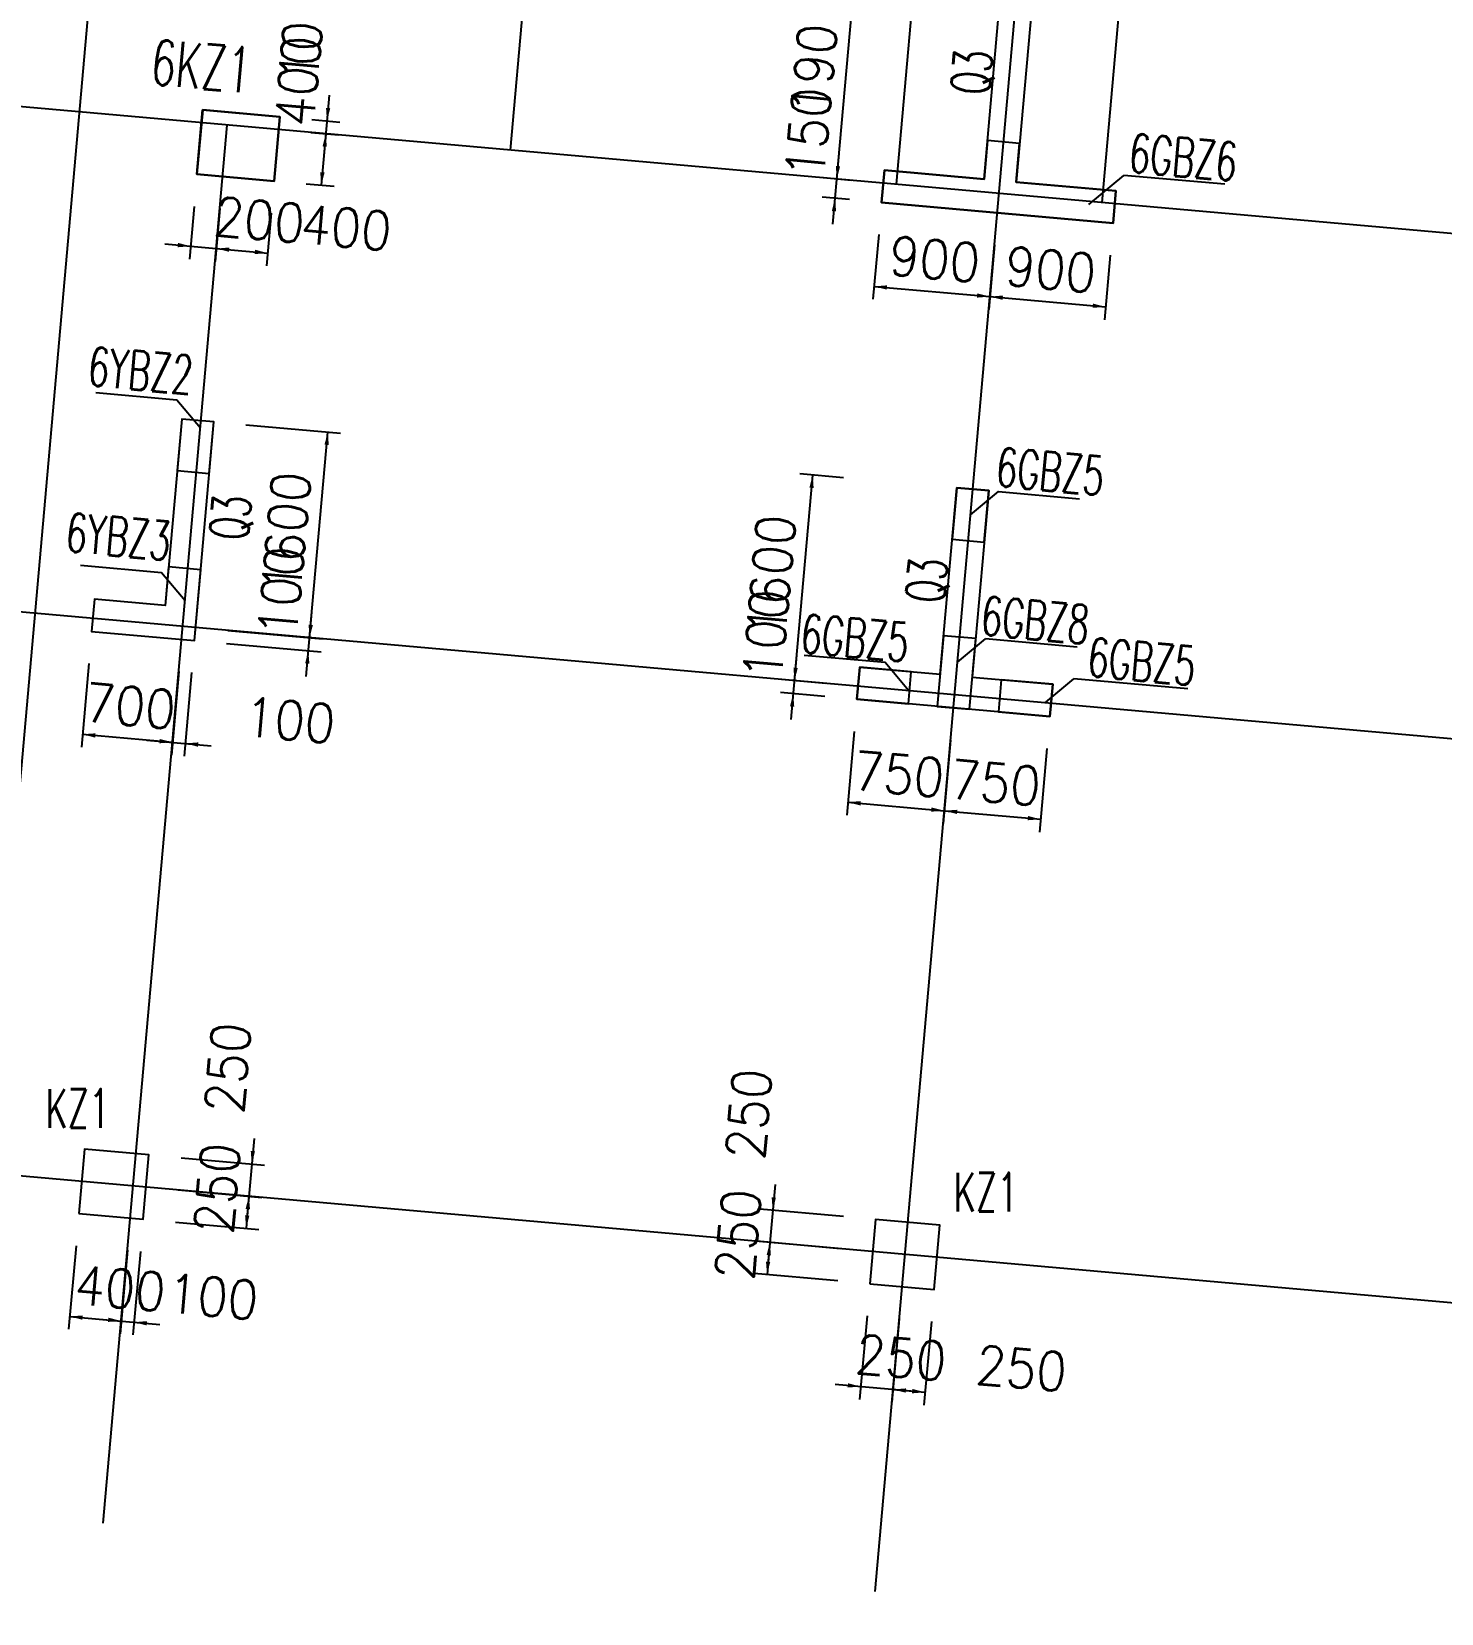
# Model space of a CAD drawing. Extents: x 387171 to 699106, y 11966 to 245688.
# Drawn here: x 616880 to 627797, y 54502 to 66753 of the extents above; entities that cross this region are included whole.
import ezdxf

# ---------------------------------------------------------------- set-up
doc = ezdxf.new("R2010")
doc.units = 0
doc.header["$LTSCALE"] = 100
doc.header["$MEASUREMENT"] = 0
for name, color, linetype in [('b边缘构件', 235, 'Continuous'), ('cnum', 7, 'Continuous'), ('COLU', 7, 'Continuous'), ('colu-主楼', 7, 'Continuous'), ('DIM', 3, 'Continuous'), ('DOTE', 253, 'Continuous'), ('NUM', 7, 'Continuous'), ('TEXT', 7, 'Continuous'), ('THIN', 7, 'Continuous'), ('wall-主楼', 2, 'Continuous'), ('Y阴影', 254, 'Continuous'), ('剪力墙身标注', 7, 'Continuous'), ('小尺寸', 4, 'Continuous'), ('柱', 2, 'Continuous')]:
    doc.layers.add(name, color=color, linetype=linetype)
doc.styles.get("Standard").update_dxf_attribs({"font": 'standard'})
doc.dimstyles.get("Standard").update_dxf_attribs({"dimtxt": 300, "dimasz": 100, "dimexe": 100, "dimexo": 250, "dimgap": 100, "dimtad": 0, "dimtoh": 1, "dimdec": 0, "dimdsep": 46, "dimcen": 0.09, "dimclrt": 7, "dimadec": 0, "dimazin": 0, "dimtfac": 1, "dimtdec": 4, "dimtofl": 0, "dimtmove": 0, "dimatfit": 3, "dimfxl": 1, "dimtolj": 1, "dimtzin": 0, "dimarcsym": 0})

# ---------------------------------------------------------------- blocks, each defined once
blk = doc.blocks.new('*D3135')
at = {"layer": '小尺寸', "color": 0, "linetype": 'ByBlock', "lineweight": -2}
for p, q in [((623249, 61333), (623192, 60685)), ((623996, 61266), (623939, 60619)), ((623200, 60785), (623947, 60719))]:
    blk.add_line(p, q, dxfattribs=at)
for points in [[(623200, 60785), (623301, 60793), (623299, 60759)], [(623947, 60719), (623846, 60711), (623849, 60744)]]:
    blk.add_solid(points, dxfattribs=at)
at = {"layer": '小尺寸', "color": 7, "linetype": 'Continuous', "lineweight": -2, "insert": (623596, 61001), "char_height": 300, "width": 566.67, "attachment_point": 5, "rotation": 354.9316}
blk.add_mtext('750', dxfattribs=at)
blk = doc.blocks.new('*D4327')
at = {"layer": '小尺寸', "color": 0, "linetype": 'ByBlock', "lineweight": -2}
for p, q in [((623996, 61266), (623939, 60619)), ((624743, 61200), (624686, 60553)), ((623947, 60719), (624695, 60652))]:
    blk.add_line(p, q, dxfattribs=at)
for points in [[(623947, 60719), (624049, 60726), (624046, 60693)], [(624695, 60652), (624593, 60645), (624596, 60678)]]:
    blk.add_solid(points, dxfattribs=at)
at = {"layer": '小尺寸', "color": 7, "linetype": 'Continuous', "lineweight": -2, "insert": (624343, 60935), "char_height": 300, "width": 566.67, "attachment_point": 5, "rotation": 354.9316}
blk.add_mtext('750', dxfattribs=at)
blk = doc.blocks.new('*D2405')
at = {"layer": '小尺寸', "color": 0, "linetype": 'ByBlock', "lineweight": -2}
for p, q in [((617322, 61858), (617265, 61211)), ((618019, 61797), (617962, 61149)), ((617274, 61311), (617971, 61249))]:
    blk.add_line(p, q, dxfattribs=at)
for points in [[(617274, 61311), (617375, 61318), (617372, 61285)], [(617971, 61249), (617870, 61241), (617873, 61274)]]:
    blk.add_solid(points, dxfattribs=at)
at = {"layer": '小尺寸', "color": 7, "linetype": 'Continuous', "lineweight": -2, "insert": (617644, 61529), "char_height": 300, "width": 566.67, "attachment_point": 5, "rotation": 354.9316}
blk.add_mtext('700', dxfattribs=at)
blk = doc.blocks.new('*D3331')
at = {"layer": '小尺寸', "color": 0, "linetype": 'ByBlock', "lineweight": -2}
for p, q in [((618019, 61797), (617962, 61149)), ((618119, 61788), (618062, 61140)), ((617772, 61266), (618270, 61222))]:
    blk.add_line(p, q, dxfattribs=at)
for points in [[(617971, 61249), (617870, 61241), (617873, 61274)], [(618071, 61240), (618172, 61248), (618169, 61214)]]:
    blk.add_solid(points, dxfattribs=at)
at = {"layer": '小尺寸', "color": 7, "linetype": 'Continuous', "lineweight": -2, "insert": (618880, 61419), "char_height": 300, "width": 476.67, "attachment_point": 5, "rotation": 354.9316}
blk.add_mtext('100', dxfattribs=at)
blk = doc.blocks.new('*D712')
at = {"layer": '小尺寸', "color": 0, "linetype": 'ByBlock', "lineweight": -2}
for p, q in [((623084, 65263), (623133, 65810)), ((623226, 65601), (623016, 65620)), ((623213, 65452), (623002, 65471))]:
    blk.add_line(p, q, dxfattribs=at)
for points in [[(623115, 65611), (623108, 65712), (623141, 65709)], [(623102, 65462), (623110, 65361), (623077, 65364)]]:
    blk.add_solid(points, dxfattribs=at)
at = {"layer": '小尺寸', "color": 7, "linetype": 'Continuous', "lineweight": -2, "insert": (622896, 65970), "char_height": 300, "width": 476.67, "attachment_point": 5, "rotation": 84.9316}
blk.add_mtext('150', dxfattribs=at)
blk = doc.blocks.new('*D319')
at = {"layer": '小尺寸', "color": 0, "linetype": 'ByBlock', "lineweight": -2}
for p, q in [((623493, 67485), (623184, 67513)), ((623115, 65611), (623283, 67504)), ((623226, 65601), (623016, 65620))]:
    blk.add_line(p, q, dxfattribs=at)
for points in [[(623283, 67504), (623291, 67403), (623258, 67406)], [(623115, 65611), (623108, 65712), (623141, 65709)]]:
    blk.add_solid(points, dxfattribs=at)
at = {"layer": '小尺寸', "color": 7, "linetype": 'Continuous', "lineweight": -2, "insert": (622950, 66580), "char_height": 300, "width": 685, "attachment_point": 5, "rotation": 84.9316}
blk.add_mtext('1900', dxfattribs=at)
blk = doc.blocks.new('*D1214')
at = {"layer": '小尺寸', "color": 0, "linetype": 'ByBlock', "lineweight": -2}
for p, q in [((623440, 65181), (623395, 64681)), ((624336, 65101), (624292, 64601)), ((623404, 64780), (624301, 64701))]:
    blk.add_line(p, q, dxfattribs=at)
for points in [[(623404, 64780), (623505, 64788), (623502, 64755)], [(624301, 64701), (624200, 64693), (624203, 64726)]]:
    blk.add_solid(points, dxfattribs=at)
at = {"layer": '小尺寸', "color": 7, "linetype": 'Continuous', "lineweight": -2, "insert": (623874, 64990), "char_height": 300, "width": 556.67, "attachment_point": 5, "rotation": 354.9316}
blk.add_mtext('900', dxfattribs=at)
blk = doc.blocks.new('*D796')
at = {"layer": '小尺寸', "color": 0, "linetype": 'ByBlock', "lineweight": -2}
for p, q in [((624336, 65101), (624292, 64601)), ((625233, 65022), (625188, 64522)), ((624301, 64701), (625197, 64621))]:
    blk.add_line(p, q, dxfattribs=at)
for points in [[(624301, 64701), (624402, 64709), (624399, 64676)], [(625197, 64621), (625096, 64614), (625099, 64647)]]:
    blk.add_solid(points, dxfattribs=at)
at = {"layer": '小尺寸', "color": 7, "linetype": 'Continuous', "lineweight": -2, "insert": (624771, 64910), "char_height": 300, "width": 556.67, "attachment_point": 5, "rotation": 354.9316}
blk.add_mtext('900', dxfattribs=at)
blk = doc.blocks.new('*D1708')
at = {"layer": '小尺寸', "color": 0, "linetype": 'ByBlock', "lineweight": -2}
for p, q in [((622761, 61426), (622805, 61924)), ((623022, 61604), (622679, 61634)), ((623031, 61703), (622688, 61734))]:
    blk.add_line(p, q, dxfattribs=at)
for points in [[(622787, 61725), (622780, 61826), (622813, 61823)], [(622778, 61625), (622786, 61524), (622753, 61527)]]:
    blk.add_solid(points, dxfattribs=at)
at = {"layer": '小尺寸', "color": 7, "linetype": 'Continuous', "lineweight": -2, "insert": (622568, 62084), "char_height": 300, "width": 476.67, "attachment_point": 5, "rotation": 84.9316}
blk.add_mtext('100', dxfattribs=at)
blk = doc.blocks.new('*D1894')
at = {"layer": '小尺寸', "color": 0, "linetype": 'ByBlock', "lineweight": -2}
for p, q in [((622787, 61725), (622929, 63319)), ((623167, 63298), (622829, 63328)), ((623031, 61703), (622688, 61734))]:
    blk.add_line(p, q, dxfattribs=at)
for points in [[(622929, 63319), (622936, 63218), (622903, 63221)], [(622787, 61725), (622780, 61826), (622813, 61823)]]:
    blk.add_solid(points, dxfattribs=at)
at = {"layer": '小尺寸', "color": 7, "linetype": 'Continuous', "lineweight": -2, "insert": (622609, 62544), "char_height": 300, "width": 685, "attachment_point": 5, "rotation": 84.9316}
blk.add_mtext('1600', dxfattribs=at)
blk = doc.blocks.new('*D184')
at = {"layer": '小尺寸', "color": 0, "linetype": 'ByBlock', "lineweight": -2}
for p, q in [((619006, 61759), (619050, 62257)), ((618390, 62015), (619123, 61950)), ((618399, 62114), (619132, 62049))]:
    blk.add_line(p, q, dxfattribs=at)
for points in [[(619032, 62058), (619025, 62159), (619058, 62156)], [(619023, 61958), (619031, 61857), (618998, 61860)]]:
    blk.add_solid(points, dxfattribs=at)
at = {"layer": '小尺寸', "color": 7, "linetype": 'Continuous', "lineweight": -2, "insert": (618813, 62417), "char_height": 300, "width": 476.67, "attachment_point": 5, "rotation": 84.9316}
blk.add_mtext('100', dxfattribs=at)
blk = doc.blocks.new('*D914')
at = {"layer": '小尺寸', "color": 0, "linetype": 'ByBlock', "lineweight": -2}
for p, q in [((618540, 63708), (619273, 63643)), ((619032, 62058), (619174, 63652)), ((618399, 62114), (619132, 62049))]:
    blk.add_line(p, q, dxfattribs=at)
for points in [[(619174, 63652), (619181, 63551), (619148, 63554)], [(619032, 62058), (619025, 62159), (619058, 62156)]]:
    blk.add_solid(points, dxfattribs=at)
at = {"layer": '小尺寸', "color": 7, "linetype": 'Continuous', "lineweight": -2, "insert": (618854, 62877), "char_height": 300, "width": 685, "attachment_point": 5, "rotation": 84.9316}
blk.add_mtext('1600', dxfattribs=at)
blk = doc.blocks.new('*D1518')
at = {"layer": '小尺寸', "color": 0, "linetype": 'ByBlock', "lineweight": -2}
for p, q in [((618138, 65400), (618102, 64991)), ((618338, 65382), (618301, 64974)), ((617912, 65109), (618509, 65056))]:
    blk.add_line(p, q, dxfattribs=at)
for points in [[(618111, 65091), (618010, 65083), (618013, 65117)], [(618310, 65073), (618411, 65081), (618408, 65048)]]:
    blk.add_solid(points, dxfattribs=at)
at = {"layer": '小尺寸', "color": 7, "linetype": 'Continuous', "lineweight": -2, "insert": (618644, 65295), "char_height": 300, "width": 566.67, "attachment_point": 5, "rotation": 354.9316}
blk.add_mtext('200', dxfattribs=at)
blk = doc.blocks.new('*D2416')
at = {"layer": '小尺寸', "color": 0, "linetype": 'ByBlock', "lineweight": -2}
for p, q in [((618338, 65382), (618301, 64974)), ((618736, 65347), (618700, 64938)), ((618310, 65073), (618708, 65038))]:
    blk.add_line(p, q, dxfattribs=at)
for points in [[(618310, 65073), (618411, 65081), (618408, 65048)], [(618708, 65038), (618607, 65030), (618610, 65064)]]:
    blk.add_solid(points, dxfattribs=at)
at = {"layer": '小尺寸', "color": 7, "linetype": 'Continuous', "lineweight": -2, "insert": (619316, 65235), "char_height": 300, "width": 576.67, "attachment_point": 5, "rotation": 354.9316}
blk.add_mtext('400', dxfattribs=at)
blk = doc.blocks.new('*D2023')
at = {"layer": '小尺寸', "color": 0, "linetype": 'ByBlock', "lineweight": -2}
for p, q in [((619185, 66261), (619141, 65763)), ((619051, 66072), (619267, 66053)), ((619042, 65973), (619258, 65953))]:
    blk.add_line(p, q, dxfattribs=at)
for points in [[(619167, 66062), (619160, 66163), (619193, 66160)], [(619158, 65962), (619166, 65861), (619133, 65864)]]:
    blk.add_solid(points, dxfattribs=at)
at = {"layer": '小尺寸', "color": 7, "linetype": 'Continuous', "lineweight": -2, "insert": (618975, 66718), "char_height": 300, "width": 476.67, "attachment_point": 5, "rotation": 84.9316}
blk.add_mtext('100', dxfattribs=at)
blk = doc.blocks.new('*D2908')
at = {"layer": '小尺寸', "color": 0, "linetype": 'ByBlock', "lineweight": -2}
for p, q in [((619042, 65973), (619258, 65953)), ((619158, 65962), (619123, 65564)), ((619007, 65574), (619223, 65555))]:
    blk.add_line(p, q, dxfattribs=at)
for points in [[(619158, 65962), (619166, 65861), (619133, 65864)], [(619123, 65564), (619115, 65665), (619149, 65662)]]:
    blk.add_solid(points, dxfattribs=at)
at = {"layer": '小尺寸', "color": 7, "linetype": 'Continuous', "lineweight": -2, "insert": (618944, 66371), "char_height": 300, "width": 576.67, "attachment_point": 5, "rotation": 84.9316}
blk.add_mtext('400', dxfattribs=at)
blk = doc.blocks.new('*D3153')
at = {"layer": 'DIM', "color": 0, "linetype": 'ByBlock', "lineweight": -2}
for p, q in [((618603, 58181), (618545, 57533)), ((618037, 58030), (618684, 57973)), ((618015, 57781), (618662, 57724))]:
    blk.add_line(p, q, dxfattribs=at)
for points in [[(618585, 57982), (618577, 58083), (618610, 58080)], [(618563, 57733), (618571, 57632), (618537, 57635)]]:
    blk.add_solid(points, dxfattribs=at)
at = {"layer": 'DIM', "color": 7, "linetype": 'Continuous', "lineweight": -2, "insert": (618400, 58727), "char_height": 300, "width": 566.67, "attachment_point": 5, "rotation": 84.9316}
blk.add_mtext('250', dxfattribs=at)
blk = doc.blocks.new('*D2891')
at = {"layer": 'DIM', "color": 0, "linetype": 'ByBlock', "lineweight": -2}
for p, q in [((618015, 57781), (618662, 57724)), ((618563, 57733), (618541, 57484)), ((617993, 57532), (618640, 57475))]:
    blk.add_line(p, q, dxfattribs=at)
for points in [[(618563, 57733), (618571, 57632), (618537, 57635)], [(618541, 57484), (618533, 57585), (618566, 57582)]]:
    blk.add_solid(points, dxfattribs=at)
at = {"layer": 'DIM', "color": 7, "linetype": 'Continuous', "lineweight": -2, "insert": (618317, 57795), "char_height": 300, "width": 566.67, "attachment_point": 5, "rotation": 84.9316}
blk.add_mtext('250', dxfattribs=at)
blk = doc.blocks.new('*D3644')
at = {"layer": 'DIM', "color": 0, "linetype": 'ByBlock', "lineweight": -2}
for p, q in [((617224, 57349), (617166, 56702)), ((617622, 57314), (617565, 56667)), ((617175, 56802), (617574, 56766))]:
    blk.add_line(p, q, dxfattribs=at)
for points in [[(617175, 56802), (617276, 56809), (617273, 56776)], [(617574, 56766), (617472, 56759), (617475, 56792)]]:
    blk.add_solid(points, dxfattribs=at)
at = {"layer": 'DIM', "color": 7, "linetype": 'Continuous', "lineweight": -2, "insert": (617566, 57018), "char_height": 300, "width": 576.67, "attachment_point": 5, "rotation": 354.9316}
blk.add_mtext('400', dxfattribs=at)
blk = doc.blocks.new('*D3276')
at = {"layer": 'DIM', "color": 0, "linetype": 'ByBlock', "lineweight": -2}
for p, q in [((617622, 57314), (617565, 56667)), ((617722, 57305), (617664, 56658)), ((617374, 56784), (617872, 56740))]:
    blk.add_line(p, q, dxfattribs=at)
for points in [[(617574, 56766), (617472, 56759), (617475, 56792)], [(617673, 56757), (617774, 56765), (617771, 56732)]]:
    blk.add_solid(points, dxfattribs=at)
at = {"layer": 'DIM', "color": 7, "linetype": 'Continuous', "lineweight": -2, "insert": (618283, 56954), "char_height": 300, "width": 476.67, "attachment_point": 5, "rotation": 354.9316}
blk.add_mtext('100', dxfattribs=at)
blk = doc.blocks.new('*D3675')
at = {"layer": 'DIM', "color": 0, "linetype": 'ByBlock', "lineweight": -2}
for p, q in [((622637, 57823), (622579, 57176)), ((623167, 57575), (622519, 57633)), ((623145, 57326), (622497, 57384))]:
    blk.add_line(p, q, dxfattribs=at)
for points in [[(622619, 57624), (622611, 57725), (622644, 57722)], [(622597, 57375), (622605, 57274), (622572, 57277)]]:
    blk.add_solid(points, dxfattribs=at)
at = {"layer": 'DIM', "color": 7, "linetype": 'Continuous', "lineweight": -2, "insert": (622434, 58370), "char_height": 300, "width": 566.67, "attachment_point": 5, "rotation": 84.9316}
blk.add_mtext('250', dxfattribs=at)
blk = doc.blocks.new('*D4407')
at = {"layer": 'DIM', "color": 0, "linetype": 'ByBlock', "lineweight": -2}
for p, q in [((623145, 57326), (622497, 57384)), ((622597, 57375), (622575, 57126)), ((623123, 57077), (622475, 57135))]:
    blk.add_line(p, q, dxfattribs=at)
for points in [[(622597, 57375), (622605, 57274), (622572, 57277)], [(622575, 57126), (622567, 57227), (622600, 57224)]]:
    blk.add_solid(points, dxfattribs=at)
at = {"layer": 'DIM', "color": 7, "linetype": 'Continuous', "lineweight": -2, "insert": (622351, 57437), "char_height": 300, "width": 566.67, "attachment_point": 5, "rotation": 84.9316}
blk.add_mtext('250', dxfattribs=at)
blk = doc.blocks.new('*D4170')
at = {"layer": 'DIM', "color": 0, "linetype": 'ByBlock', "lineweight": -2}
for p, q in [((623350, 56806), (623292, 56159)), ((623599, 56784), (623541, 56137)), ((623102, 56276), (623749, 56219))]:
    blk.add_line(p, q, dxfattribs=at)
for points in [[(623301, 56258), (623200, 56251), (623203, 56284)], [(623550, 56236), (623651, 56244), (623648, 56211)]]:
    blk.add_solid(points, dxfattribs=at)
at = {"layer": 'DIM', "color": 7, "linetype": 'Continuous', "lineweight": -2, "insert": (623612, 56482), "char_height": 300, "width": 566.67, "attachment_point": 5, "rotation": 354.9316}
blk.add_mtext('250', dxfattribs=at)
blk = doc.blocks.new('*D364')
at = {"layer": 'DIM', "color": 0, "linetype": 'ByBlock', "lineweight": -2}
for p, q in [((623599, 56784), (623541, 56137)), ((623848, 56762), (623790, 56115)), ((623550, 56236), (623799, 56214))]:
    blk.add_line(p, q, dxfattribs=at)
for points in [[(623550, 56236), (623651, 56244), (623648, 56211)], [(623799, 56214), (623698, 56206), (623701, 56240)]]:
    blk.add_solid(points, dxfattribs=at)
at = {"layer": 'DIM', "color": 7, "linetype": 'Continuous', "lineweight": -2, "insert": (624545, 56399), "char_height": 300, "width": 566.67, "attachment_point": 5, "rotation": 354.9316}
blk.add_mtext('250', dxfattribs=at)

msp = doc.modelspace()

# ---------------------------------------------------------------- hatches: boundary and pattern name
at = {"layer": 'Y阴影'}
h = msp.add_hatch(dxfattribs=at)
h.set_pattern_fill('ANSI31', color=256, scale=25, angle=-21.95462, style=0)
h.set_pattern_definition([])
h.paths.add_polyline_path([(623483.7, 65679), (623461.6, 65430), (625254.9, 65270.9), (625277, 65519.9), (624505, 65588.4), (624531.5, 65887.2), (624282.5, 65909.3), (624256, 65610.5)], flags=0)
h = msp.add_hatch(dxfattribs=at)
h.set_pattern_fill('ANSI31', color=256, scale=25, angle=-21.95462, style=0)
h.set_pattern_definition([])
h.paths.add_polyline_path([(618042.5, 63752.1), (618007.2, 63353.7), (618256, 63331.6), (618291.4, 63730.1)], flags=0)
h = msp.add_hatch(dxfattribs=at)
h.set_pattern_fill('ANSI31', color=256, scale=25, angle=-21.95462, style=0)
h.set_pattern_definition([])
h.paths.add_polyline_path([(624044, 63219.9), (624008.6, 62821.4), (624257.7, 62799.3), (624293, 63197.8)], flags=0)
h = msp.add_hatch(dxfattribs=at)
h.set_pattern_fill('ANSI31', color=256, scale=25, angle=-21.95462, style=0)
h.set_pattern_definition([])
h.paths.add_polyline_path([(617344.3, 62107.4), (618141.2, 62036.7), (618189.8, 62584.6), (617940.9, 62606.6), (617914.4, 62307.8), (617366.4, 62356.4)], flags=0)
h = msp.add_hatch(dxfattribs=at)
h.set_pattern_fill('ANSI31', color=256, scale=25, angle=-21.95462, style=0)
h.set_pattern_definition([])
h.paths.add_polyline_path([(623942.4, 62074.4), (623893.8, 61526.5), (624142.8, 61504.4), (624191.4, 62052.3)], flags=0)
h = msp.add_hatch(dxfattribs=at)
h.set_pattern_fill('ANSI31', color=256, scale=25, angle=-21.95462, style=0)
h.set_pattern_definition([])
h.paths.add_polyline_path([(623691.6, 61795.4), (623293.1, 61830.8), (623271.1, 61581.7), (623669.5, 61546.4)], flags=0)
h = msp.add_hatch(dxfattribs=at)
h.set_pattern_fill('ANSI31', color=256, scale=25, angle=-21.95462, style=0)
h.set_pattern_definition([])
h.paths.add_polyline_path([(624787.3, 61698.3), (624388.8, 61733.6), (624366.8, 61484.6), (624765.2, 61449.2)], flags=0)

# ---------------------------------------------------------------- linework, layer by layer
at = {"layer": 'b边缘构件'}
for points in [[(623483.7, 65679), (623461.6, 65430), (625254.9, 65270.9), (625277, 65519.9), (624505, 65588.4), (624531.5, 65887.2), (624282.5, 65909.3), (624256, 65610.5), (623483.7, 65679)], [(618042.5, 63752.1), (618007.2, 63353.7), (618256, 63331.6), (618291.4, 63730.1), (618042.5, 63752.1)], [(624044, 63219.9), (624008.6, 62821.4), (624257.7, 62799.3), (624293, 63197.8), (624044, 63219.9)], [(617344.3, 62107.4), (618141.2, 62036.7), (618189.8, 62584.6), (617940.9, 62606.6), (617914.4, 62307.8), (617366.4, 62356.4), (617344.3, 62107.4)], [(623942.4, 62074.4), (623893.8, 61526.5), (624142.8, 61504.4), (624191.4, 62052.3), (623942.4, 62074.4)], [(623691.6, 61795.4), (623293.1, 61830.8), (623271.1, 61581.7), (623669.5, 61546.4), (623691.6, 61795.4)], [(624787.3, 61698.3), (624388.8, 61733.6), (624366.8, 61484.6), (624765.2, 61449.2), (624787.3, 61698.3)]]:
    msp.add_lwpolyline(points, dxfattribs=at)
at = {"layer": 'COLU'}
for points in [[(617245.8, 57598.5), (617743.8, 57554.3), (617788, 58052.3), (617289.9, 58096.5)], [(623371.7, 57055.2), (623869.8, 57011), (623913.9, 57509), (623415.9, 57553.2)]]:
    msp.add_lwpolyline(points, close=True, dxfattribs=at)
at = {"layer": 'colu-主楼'}
msp.add_lwpolyline([(618802.4, 66094.2), (618204.7, 66147.2), (618160.6, 65649.1), (618758.2, 65596.1)], close=True, dxfattribs=at)
at = {"layer": 'DOTE'}
for p, q in [((620637.6, 104331.5), (615201.7, 43040.7)), ((621756.2, 79023.7), (620586.5, 65835.5)), ((624744.5, 78758.7), (623574.8, 65570.5)), ((625610.2, 70409.6), (625168.5, 65429.2)), ((652182.4, 63033.3), (592190.1, 68354)), ((662839, 53805.8), (502916.7, 67989.4)), ((623411.3, 54671.4), (624530.7, 67292.8)), ((617434.7, 55201.4), (618395.1, 66029.9)), ((651837.9, 59148.5), (602113.1, 63558.7))]:
    msp.add_line(p, q, dxfattribs=at)
at = {"layer": 'THIN', "color": 200}
for p, q in [((625066.7, 65413.1), (625337.8, 65640)), ((626120.6, 65570.6), (625337.8, 65640)), ((624049.4, 61868.3), (624266.3, 62049.8)), ((624977.2, 61986.8), (624266.3, 62049.8)), ((624734.6, 61560), (624951.5, 61741.5)), ((625833.5, 61663.3), (624951.5, 61741.5))]:
    msp.add_line(p, q, dxfattribs=at)
for points in [[(618186.7, 63681.8), (618005.2, 63898.7), (617377.6, 63954.4)], [(624150.6, 63009.6), (624367.5, 63191.2), (624995.1, 63135.5)], [(618068.1, 62344.4), (617886.5, 62561.3), (617259, 62616.9)], [(623670.9, 61649.1), (623489.4, 61866), (622861.8, 61921.6)]]:
    msp.add_lwpolyline(points, dxfattribs=at)
at = {"layer": 'wall-主楼'}
for points in [[(623461.9, 65429.9), (623484, 65679), (624256, 65610.5), (624415, 67403.4), (624664, 67381.4), (624505, 65588.4), (625277, 65519.9), (625254.9, 65270.9)], [(617914.4, 62307.8), (617366.6, 62356.4), (617344.5, 62107.4), (618141.4, 62036.7), (618291.5, 63730.1), (618042.5, 63752.1)], [(623271.2, 61581.7), (623293.3, 61830.8), (623915.9, 61775.5), (624044, 63219.9), (624293, 63197.8), (624164.9, 61753.5), (624787.4, 61698.2), (624765.4, 61449.2)]]:
    msp.add_lwpolyline(points, close=True, dxfattribs=at)
at = {"layer": '柱'}
msp.add_lwpolyline([(618204.4, 66147.2), (618802.1, 66094.2), (618757.9, 65596.2), (618160.2, 65649.2)], close=True, dxfattribs=at)

# ---------------------------------------------------------------- texts
at = {"layer": 'cnum', "color": 200, "width": 0.7}
msp.add_text('6KZ1', height=350, rotation=354.93165, dxfattribs=at).set_placement((617793.2, 66345.5))
at = {"layer": 'NUM', "color": 200, "width": 0.7}
for p in [(616987.1, 58262.4), (624020, 57615.1)]:
    msp.add_text('KZ1', height=300, dxfattribs=at).set_placement(p)
at = {"layer": 'TEXT', "color": 200, "width": 0.7}
for s, p in [('6GBZ6', (625368.4, 65667.1)), ('6YBZ2', (617306.8, 64013.9)), ('6GBZ5', (624339.1, 63234.1)), ('6YBZ3', (617134.8, 62728.3)), ('6GBZ8', (624222.6, 62082.6)), ('6GBZ5', (622826, 61944.4)), ('6GBZ5', (625047.3, 61761.9))]:
    msp.add_text(s, height=300, rotation=354.93165, dxfattribs=at).set_placement(p)
at = {"layer": '剪力墙身标注', "width": 0.7}
for p in [(624295.1, 66254), (618553.9, 62804.6), (623946, 62317.8)]:
    msp.add_text('Q3', height=300, rotation=84.93165, dxfattribs=at).set_placement(p)

# ---------------------------------------------------------------- dimensions: what is measured, and where the dimension line sits
at = {"layer": 'DIM', "color": 200}
for p1, p2, distance, picture, middle in [((617788, 58052.3), (617765.9, 57803.3), 800, '*D3153', (618355.1, 58221)), ((623415.9, 57553.2), (623393.8, 57304.2), -800, '*D3675', (622389.3, 57863.2)), ((617765.9, 57803.3), (617743.8, 57554.3), 800, '*D2891', (618272.4, 57288.5)), ((623393.8, 57304.2), (623371.7, 57055.2), -800, '*D4407', (622306.6, 56930.7)), ((617245.8, 57598.5), (617644.2, 57563.1), -800, '*D3644', (616980, 57069.9)), ((617644.2, 57563.1), (617743.8, 57554.3), -800, '*D3276', (617896.4, 56988.6)), ((623371.7, 57055.2), (623620.7, 57033.1), -800, '*D4170', (623105.9, 56526.6)), ((623620.7, 57033.1), (623869.8, 57011), -800, '*D364', (624038.4, 56443.9))]:
    dim = msp.add_aligned_dim(p1=p1, p2=p2, distance=distance, dimstyle='Standard', dxfattribs=at)
    dim.commit()
    dim.dimension.update_dxf_attribs({"geometry": picture, "text_midpoint": middle})
at = {"layer": '小尺寸'}
for base, p1, p2, angle, picture, middle in [((623283.2, 67503.8), (623474.9, 65579.4), (623742.3, 67463.1), 84.93165, '*D319', (622950.2, 66579.6)), ((619158.5, 65962.2), (618802.1, 66094.2), (618793.2, 65994.6), 84.93165, '*D2023', (618940.3, 66331.6)), ((619123.2, 65563.8), (618793.2, 65994.6), (618757.9, 65596.2), 84.93165, '*D2908', (618891.8, 65785.1)), ((623115.3, 65611.3), (623461.6, 65430), (623474.9, 65579.4), 84.93165, '*D712', (622859.7, 65558.6)), ((618310.1, 65073.4), (618160.2, 65649.2), (618359.6, 65631.5), 354.93165, '*D1518', (618162, 65337.5)), ((618708.4, 65038.1), (618359.6, 65631.5), (618757.9, 65596.2), 354.93165, '*D2416', (618730.5, 65287.1)), ((624300.6, 64701), (623461.6, 65430), (624358.3, 65350.4), 354.93165, '*D1214', (623874.4, 64989.8)), ((625197.3, 64621.4), (624358.3, 65350.4), (625254.9, 65270.9), 354.93165, '*D796', (624771.1, 64910.2)), ((619173.6, 63651.8), (618150, 62136.3), (618291.4, 63730.1), 84.93165, '*D914', (618853.9, 62877)), ((622928.6, 63318.8), (623279.9, 61681.4), (623415.8, 63275.6), 84.93165, '*D1894', (622608.9, 62544)), ((619032.3, 62058.1), (618141.2, 62036.7), (618150, 62136.3), 84.93165, '*D184', (618778.8, 62030.4)), ((622787.3, 61725), (623271.1, 61581.7), (623279.9, 61681.4), 84.93165, '*D1708', (622533.8, 61697.3))]:
    dim = msp.add_linear_dim(base=base, p1=p1, p2=p2, angle=angle, dimstyle='Standard', dxfattribs=at)
    dim.commit()
    dim.dimension.update_dxf_attribs({"geometry": picture, "text_midpoint": middle})
for p1, p2, picture, middle in [((617344.3, 62107.4), (618041.6, 62045.6), '*D2405', (617644.4, 61528.6)), ((618041.6, 62045.6), (618141.2, 62036.7), '*D3331', (618493.1, 61453.3)), ((623271.1, 61581.7), (624018.1, 61515.5), '*D3135', (623596, 61000.8)), ((624018.1, 61515.5), (624765.2, 61449.2), '*D4327', (624343.1, 60934.5))]:
    dim = msp.add_aligned_dim(p1=p1, p2=p2, distance=-800, dimstyle='Standard', dxfattribs=at)
    dim.commit()
    dim.dimension.update_dxf_attribs({"geometry": picture, "text_midpoint": middle})

doc.saveas('drawing.dxf')
